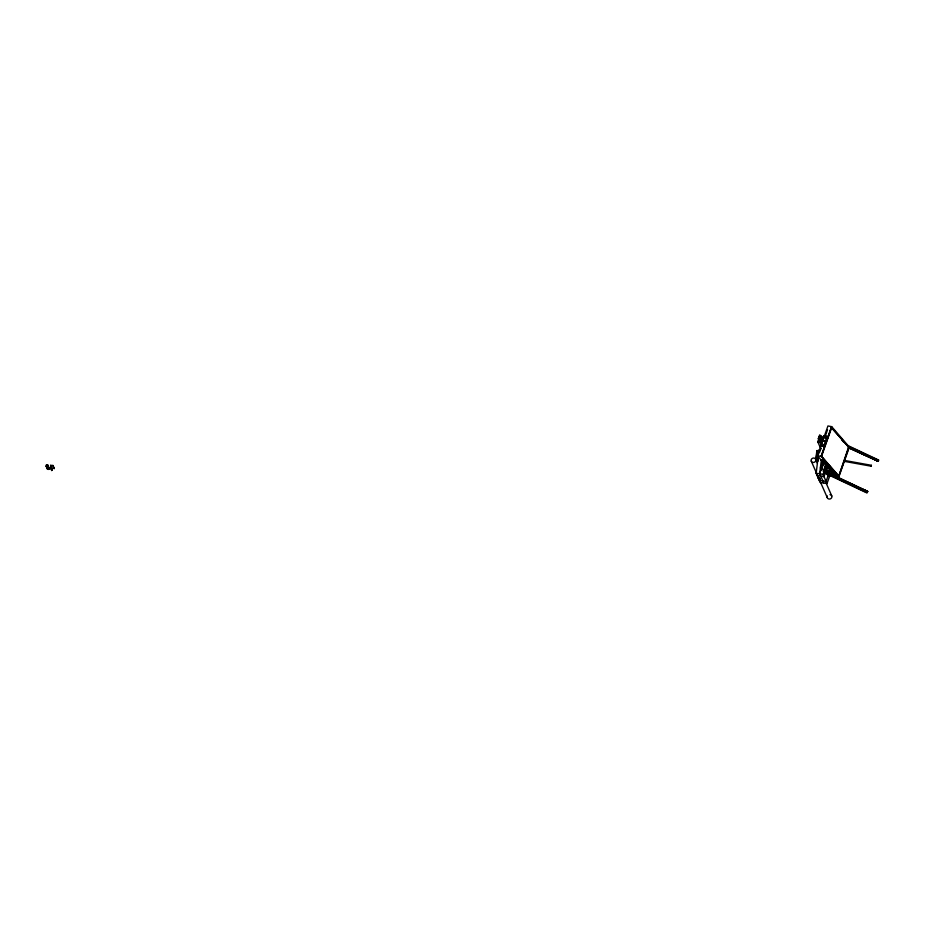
<?xml version="1.0" encoding="UTF-8"?>
<svg xmlns="http://www.w3.org/2000/svg" width="925" height="925" viewBox="0 0 925 925"><rect width="100%" height="100%" fill="white"/><g stroke="black" fill="none" stroke-linecap="round" stroke-linejoin="round"><path stroke-width="1.39" d="M817.92 460.118L818.209 461.101M820.961 468.038L820.903 469.333L821.839 469.784L821.435 469.067M818.105 459.968L818.163 460.026M818.949 478.792L819.816 478.711L818.949 478.572M819.007 478.156L819.596 478.699L819.03 477.832M821.666 468.501L821.18 469.241L820.487 467.067M821.18 469.241L820.822 467.183M46.25 466.339L46.412 465.021L47.799 465.09L48.944 469.38L47.557 469.31L46.25 466.339L47.695 469.322M46.389 466.35L46.528 465.159L47.638 465.217L48.805 469.368M48.944 469.38L47.499 466.397L47.799 465.09M47.557 469.31L47.718 467.992L49.106 468.062M50.667 465.368L52.089 468.455L51.707 470.478L50.401 467.507L50.667 465.368L52.922 465.472L54.217 468.559L52.922 465.472M51.835 470.478L50.54 467.507L50.782 465.495M51.707 470.478L51.973 468.339L54.228 468.443M816.925 460.847L815.908 458.534L816.868 450.567L818.868 450.66M817.723 458.522L818.868 450.961M831.309 471.438L827.031 483.567L820.163 482.526L816.174 473.438L818.22 455.979M818.532 453.921L819.041 449.735M817.931 459.794L817.897 458.638L815.908 458.534M823.678 482.7L819.689 473.612L821.377 459.667M821.308 470.189L822.487 460.43M821.053 468.304C821.504 469.9 822.302 468.651 821.308 468.721M820.544 467.657L820.51 468.304M821.782 468.663L821.065 469.357L822.059 468.443L821.273 468.2M819.076 440.3L819.365 441.052L819.064 440.508M823.47 445.041L822.776 444.682M819.504 478.167L818.509 477.936L818.706 479.023L819.747 478.815L818.683 479.254L819.515 478.352M821.654 442.67L822.834 438.82M822.117 441.306L822.949 438.855M818.186 441.237L819.527 441.583L818.278 438.751L819.573 435.108L821.458 436.322L822.579 438.6L819.585 440.369L820.267 441.93L818.186 441.237L819.041 438.808M820.81 448.752L817.966 442.254L819.122 438.982M820.267 441.93L821.122 439.502M822.73 439.121L821.319 443.133L817.966 442.254M821.146 445.977L823.608 446.289L827.089 436.218L824.279 435.698L820.741 445.723L820.07 445.677L820.938 446.127M824.244 435.71L823.608 435.652L824.695 436.068L820.787 445.769L823.608 446.289M835.83 477.011L817.446 455.736L827.944 425.951L831.691 426.645L849.347 447.076L838.848 476.861L835.102 476.167M819.631 452.163L821.03 448.209M825.216 436.334L827.54 429.732M830.812 428.795L821.203 456.025L838.825 476.005L848.907 447.399L831.286 427.431L848.907 447.399M838.848 476.861L821.192 456.43L831.691 426.645M821.631 456.106L831.714 427.512M816.174 473.438L819.689 473.612L823.493 462.835M825.805 464.269L823.435 471.091L824.961 471.889L827.343 465.125M824.117 470.189L825.528 466.084M827.031 483.567L823.042 474.49L823.99 471.785M826.649 465.969L824.811 471.808L826.719 466.385M825.412 472.594L823.99 476.641L817.122 475.589M827.32 467.206L826.326 469.993L828.43 474.779M825.493 472.999L826.002 471.704L867.719 491.395L867.268 492.667L825.551 472.976M827.17 471.9L823.25 470.883L823.62 471.715L827.54 472.733L828.245 470.617L824.325 469.599L828.245 470.617M830.361 469.287L826.083 481.416L819.226 480.376M831.818 472.767L830.858 475.485L831.783 475.115L832.743 472.397M831.98 472.802L831.032 475.519L832.847 472.455M833.853 473.681L832.893 476.398M838.825 476.005L848.479 447.33M849.058 448.058L878.299 461.367L878.75 460.095L847.404 445.353M825.331 437.363L826.06 437.56M823.759 441.063L824.372 441.352M871.35 465.31L871.234 466.223L871.373 465.287L844.583 460.453M825.736 437.178L825.597 437.953M824.256 441.375L824.36 440.855M819.562 478.722L818.613 478.826L818.44 477.705L819.515 477.762L820.117 479.358L819.03 479.277L818.44 477.705M825.401 437.271L825.794 437.12M818.706 438.866L821.111 437.502L822.579 438.6L820.163 439.965L818.278 438.751M819.747 478.78L819.515 477.762M826.002 471.704L825.447 472.028L831.957 475.115L825.435 471.923L824.984 473.195L866.76 492.875L867.153 491.626L838.466 478.086M867.719 491.395L854.122 485.567M819.238 440.462L818.845 440.762M818.452 478.156L819.492 477.947M819.573 478.132L818.532 478.641M818.648 451.146L817.076 451.065L816.197 458.337L817.954 458.499M48.944 468.189L47.834 468.131L46.412 465.021M818.579 478.248L819.666 478.341M844.444 461.378L871.234 466.223M817.446 455.736L821.192 456.43M821.18 460.06L823.088 460.407L837.703 477.485L823.053 460.534L821.018 460.153M820.961 437.201L823.204 437.791M818.926 436.924L821.111 437.502L819.989 435.212M823.62 471.496L827.551 472.571M819.689 473.612L823.042 474.49M820.891 468.304L820.903 469.333M848.202 446.174L878.241 460.303M878.299 461.367L848.317 447.214L878.288 461.263L849.15 447.908M825.898 471.854L867.615 491.545M838.478 478.19L851.52 484.342M841.877 440.046L843.704 442.162M822.117 457.077L838.397 475.924M822.579 438.6L821.458 436.322M821.55 438.288L820.868 436.727L821.55 436.531L820.163 439.965M826.927 473.681L827.968 476.074M822.14 463.356L823.192 465.749M815.711 459.367A2.393 2.197 -23.7 0 1 813.052 462.465A2.393 2.197 -23.7 0 1 811.676 458.916A2.393 2.197 -23.7 0 1 815.711 459.367L817.434 463.286M826.037 482.885L831.772 495.95M811.248 461.124L827.308 497.708M820.117 479.358L819.03 479.277M829.968 494.609A2.393 2.197 -23.7 0 1 831.818 497.292A2.393 2.197 -23.7 0 1 828.707 498.968A2.393 2.197 -23.7 0 1 827.401 495.997M821.065 436.588L821.527 437.271L821.111 436.577M819.134 478.965L819.758 479.092L819.134 478.965M820.29 438.785L821.042 438.647L820.325 438.728"/></g></svg>
